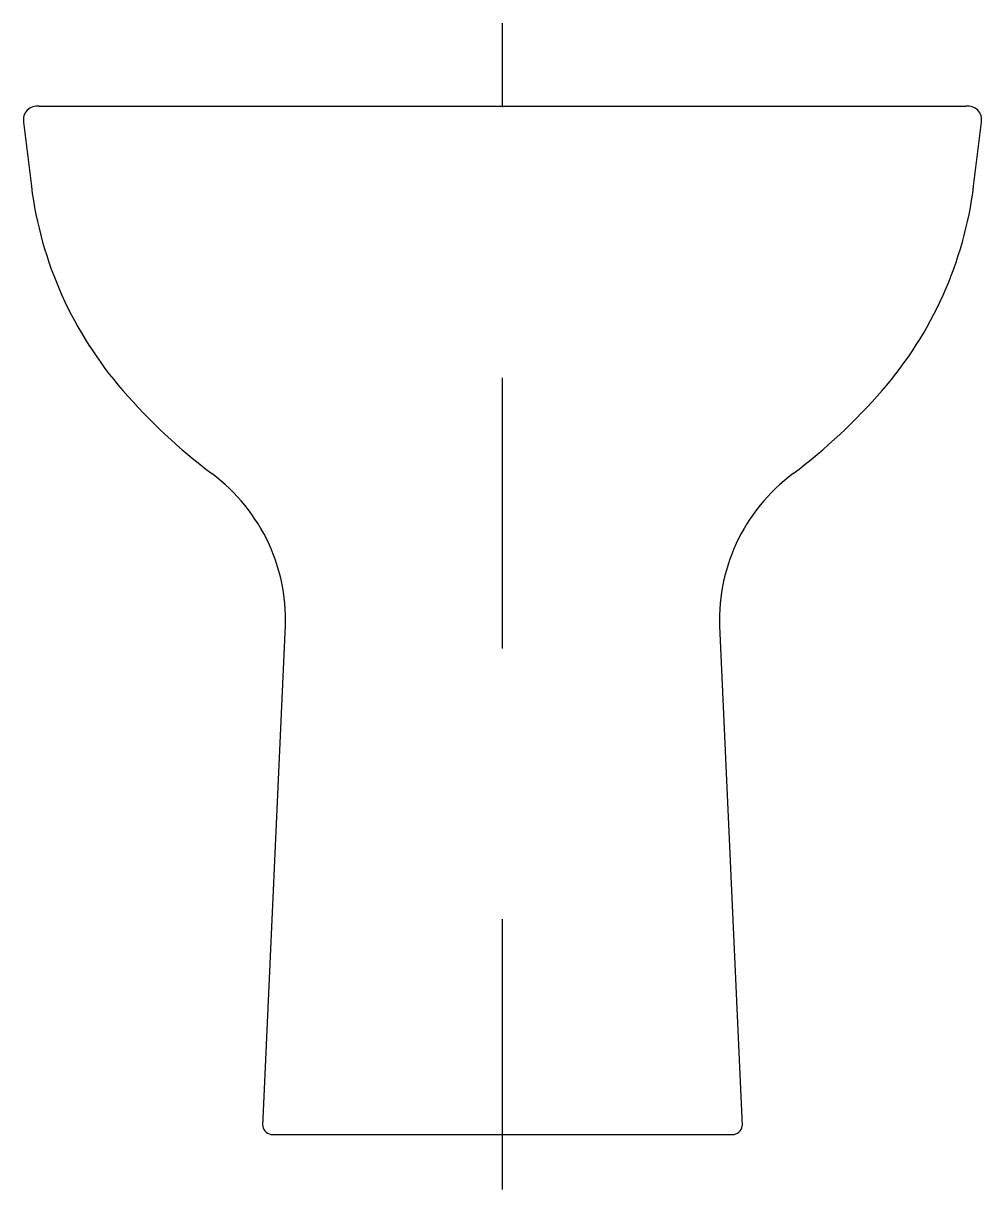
# Model space of a CAD drawing. Extents: x -1003.804 to -1003.45, y 852.839 to 853.27.
import ezdxf

# ---------------------------------------------------------------- set-up
doc = ezdxf.new("R2010")
doc.units = 0
doc.header["$LTSCALE"] = 0.2
doc.header["$MEASUREMENT"] = 0
doc.linetypes.add('AXES', pattern=[0.54, 0.3, -0.08, 0.08, -0.08])
doc.linetypes.add('CONTINU', pattern=[0])
doc.layers.get('0').update_dxf_attribs({"linetype": 'CONTINUOUS'})
doc.layers.add('DECA_EIXOS', color=5, linetype='AXES')

msp = doc.modelspace()

# ---------------------------------------------------------------- linework, layer by layer
at = {"linetype": 'CONTINU'}
for points in [[(-1003.79833, 853.23959, 0.502868), (-1003.80411, 853.23365)], [(-1003.45013, 853.23366, 0.502695), (-1003.45591, 853.23959)], [(-1003.80121, 853.20999, 0.149247), (-1003.76737, 853.1345)], [(-1003.48683, 853.13454, 0.149148), (-1003.45303, 853.20999)], [(-1003.76737, 853.1345, 0.052383), (-1003.73455, 853.10379)], [(-1003.5197, 853.10379, 0.052409), (-1003.48683, 853.13454)], [(-1003.70745, 853.04514, 0.256346), (-1003.73455, 853.10379)], [(-1003.5197, 853.10379, 0.256347), (-1003.54679, 853.04514)], [(-1003.71562, 852.86276, 0.397893), (-1003.71208, 852.85959)], [(-1003.54216, 852.85959, 0.397893), (-1003.53862, 852.86276)]]:
    msp.add_lwpolyline(points, format="xyb", dxfattribs=at)
for points in [[(-1003.79833, 853.23959), (-1003.45591, 853.23959)], [(-1003.80411, 853.23365), (-1003.80121, 853.20999)], [(-1003.45303, 853.20999), (-1003.45013, 853.23366)], [(-1003.71562, 852.86276), (-1003.70745, 853.04514)], [(-1003.54692, 853.04762), (-1003.53862, 852.86276)], [(-1003.71208, 852.85959), (-1003.54216, 852.85959)]]:
    msp.add_lwpolyline(points, dxfattribs=at)
at = {"layer": 'DECA_EIXOS'}
msp.add_lwpolyline([(-1003.62712, 852.83921), (-1003.62712, 853.2702)], dxfattribs=at)

doc.saveas('drawing.dxf')
